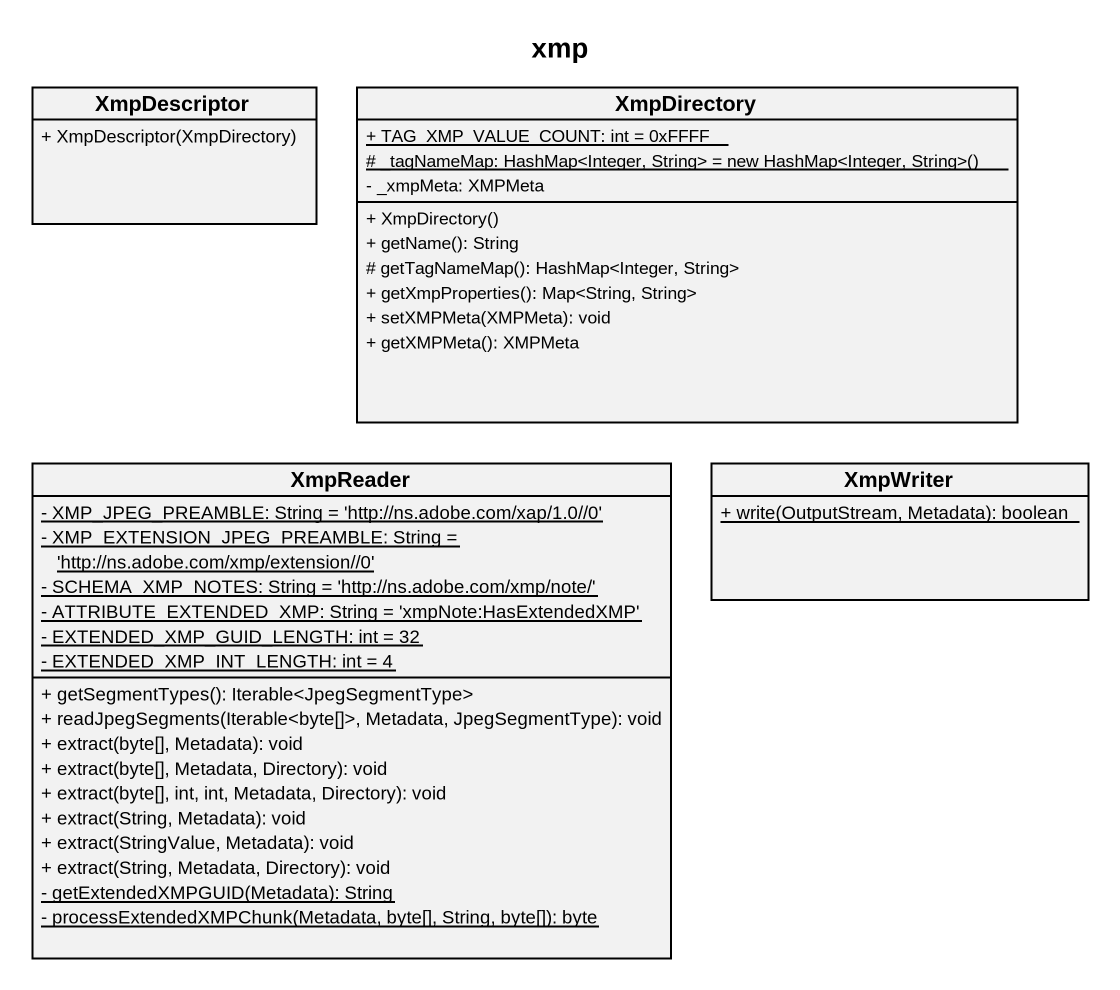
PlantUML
@startuml
title xmp
hide circle
hide empty members
skinparam classAttributeIconSize 0
class XmpDescriptor {
  + XmpDescriptor(XmpDirectory)
}
class XmpDirectory {
  {static} + TAG_XMP_VALUE_COUNT: int = 0xFFFF
  {static} {field} # _tagNameMap: HashMap<Integer, String> = new HashMap<Integer, String>()
  - _xmpMeta: XMPMeta
  + XmpDirectory()
  + getName(): String
  # getTagNameMap(): HashMap<Integer, String>
  + getXmpProperties(): Map<String, String>
  + setXMPMeta(XMPMeta): void
  + getXMPMeta(): XMPMeta
}
class XmpReader {
  {static} - XMP_JPEG_PREAMBLE: String = 'http:~//ns.adobe.com/xap/1.0~//0'
  {static} - XMP_EXTENSION_JPEG_PREAMBLE: String = 'http:~//ns.adobe.com/xmp/extension~//0'
  {static} - SCHEMA_XMP_NOTES: String = 'http://ns.adobe.com/xmp/note/'
  {static} - ATTRIBUTE_EXTENDED_XMP: String = 'xmpNote:HasExtendedXMP'
  {static} - EXTENDED_XMP_GUID_LENGTH: int = 32
  {static} - EXTENDED_XMP_INT_LENGTH: int = 4
  + getSegmentTypes(): Iterable<JpegSegmentType>
  + readJpegSegments(Iterable<byte[]>, Metadata, JpegSegmentType): void
  + extract(byte[], Metadata): void
  + extract(byte[], Metadata, Directory): void
  + extract(byte[], int, int, Metadata, Directory): void
  + extract(String, Metadata): void
  + extract(StringValue, Metadata): void
  + extract(String, Metadata, Directory): void
  {static} - getExtendedXMPGUID(Metadata): String
  {static} - processExtendedXMPChunk(Metadata, byte[], String, byte[]): byte
}
class XmpWriter {
  {static} + write(OutputStream, Metadata): boolean
}
@enduml
